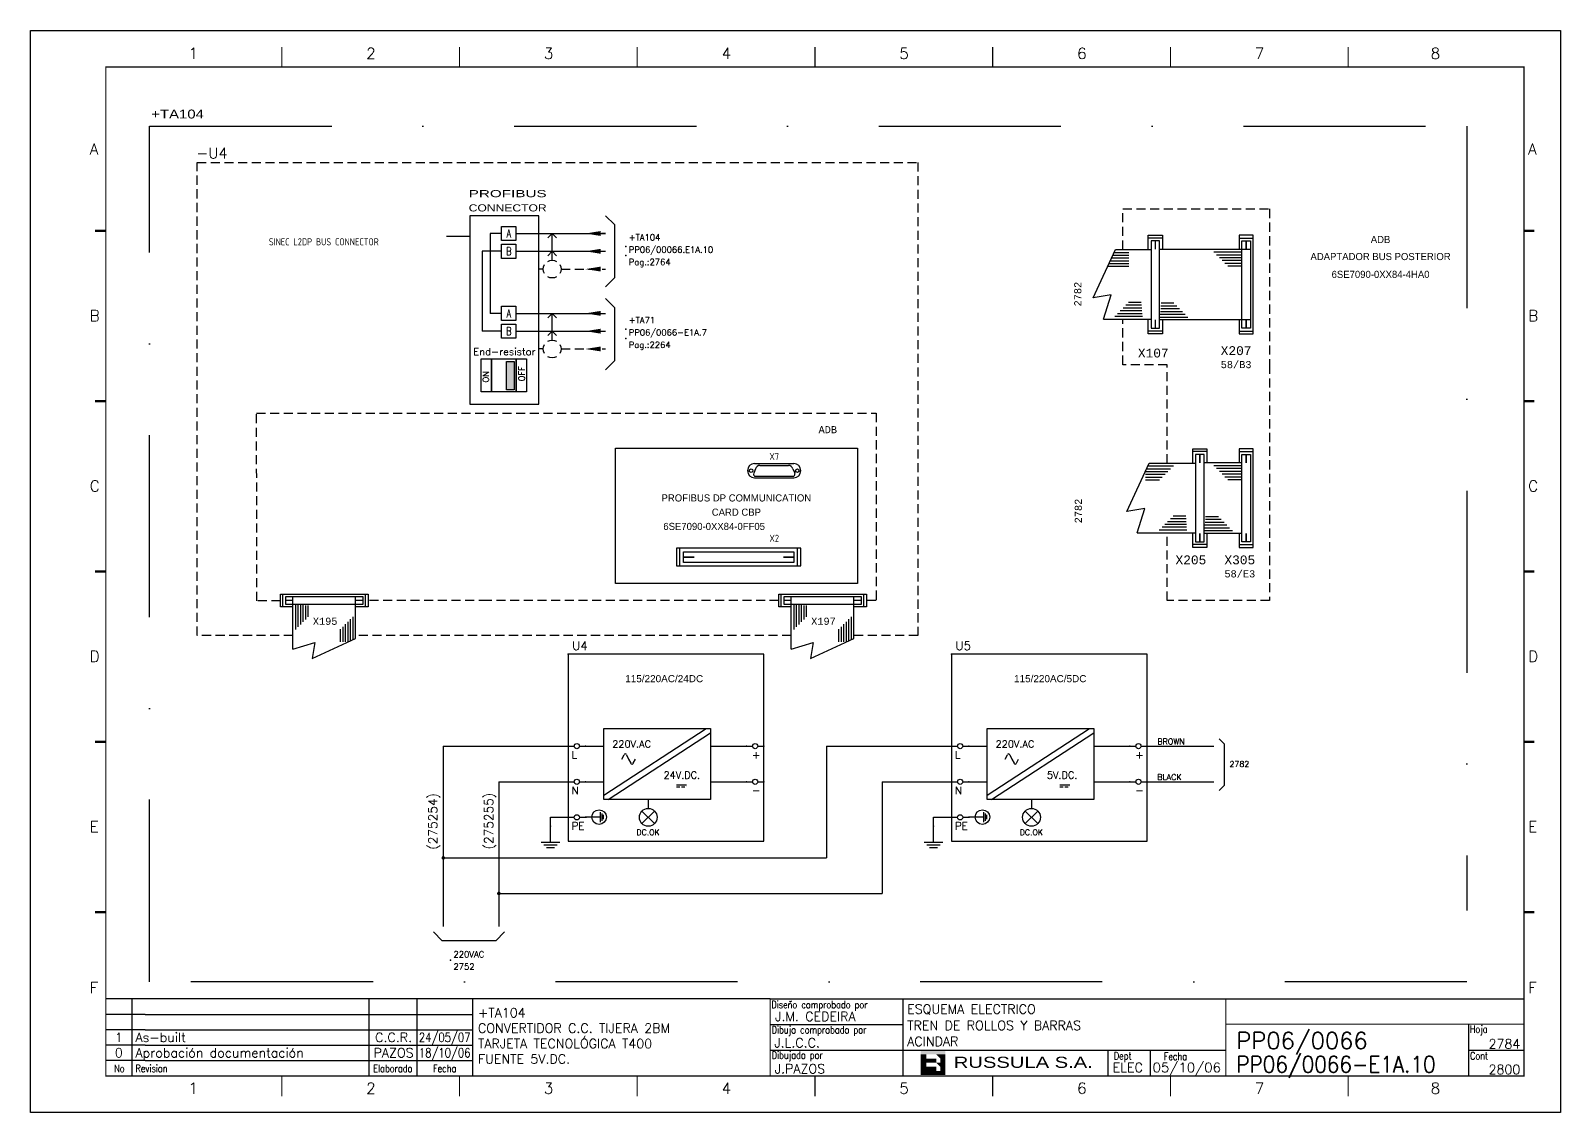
# Model space of a CAD drawing. Extents: x -25 to 1044, y -25744 to 292.
# Drawn here: x 528.7 to 948.7, y -25744.3 to -25447.3 of the extents above; entities that cross this region are included whole.
import ezdxf
from ezdxf.enums import TextEntityAlignment as Align

# ---------------------------------------------------------------- set-up
doc = ezdxf.new("R2010")
doc.units = 0
doc.header["$LTSCALE"] = 10
doc.header["$MEASUREMENT"] = 0
for name, pattern in [('DASHDOT', [1, 0.5, -0.25, 0, -0.25]), ('DASHED2', [0.375, 0.25, -0.125]), ('HIDDEN', [0.375, 0.25, -0.125])]:
    doc.linetypes.add(name, pattern=pattern)
doc.layers.get('0').update_dxf_attribs({"linetype": 'CONTINUOUS'})
for name, color, linetype in [('1', 7, 'CONTINUOUS'), ('10', 5, 'CONTINUOUS'), ('102', 7, 'CONTINUOUS'), ('2', 7, 'CONTINUOUS'), ('4', 7, 'HIDDEN'), ('8', 1, 'CONTINUOUS'), ('9', 6, 'CONTINUOUS'), ('ATRIBUTOS', 6, 'CONTINUOUS'), ('DIBUJO', 7, 'CONTINUOUS'), ('NODE', 7, 'CONTINUOUS')]:
    doc.layers.add(name, color=color, linetype=linetype)
doc.styles.add('CROSSREF', font='MONOTXT', dxfattribs={"height": 2})
doc.styles.add('DIN', font='DIN.shx', dxfattribs={"width": 0.85})
doc.styles.add('HELVETICA', font='HELV.SHX')
doc.styles.add('LABEL', font='SIMPLEX', dxfattribs={"width": 0.8, "height": 4})
doc.styles.add('ROMANS', font='romans')
doc.styles.get("Standard").update_dxf_attribs({"font": 'simplex'})
doc.styles.add('TXT', font='txt')

# ---------------------------------------------------------------- blocks, each defined once
blk = doc.blocks.new('ITEM')
at = {"layer": 'ATRIBUTOS', "style": 'HELVETICA', "width": 1.2}
blk.add_attdef('ITEM', (0, 1.25), '', height=2.5, dxfattribs=at)
blk = doc.blocks.new('ELEC0042')
at = {"layer": '102'}
for p, q in [((2, 2), (-2, 2)), ((-2, 2), (-2, -2)), ((2, -2), (2, 2)), ((-2, -2), (2, -2))]:
    blk.add_line(p, q, dxfattribs=at)
blk.add_attdef('TB', text='', height=2.25, dxfattribs=at).set_placement((0, 3), align=Align.CENTER)
at = {"layer": '102', "width": 0.75}
blk.add_attdef('TN', text='', height=2.25, dxfattribs=at).set_placement((0, 0), align=Align.MIDDLE)
blk = doc.blocks.new('$030107')
at = {"layer": '102'}
for start, end in [(150, 210), (60, 120), (330, 30), (240, 300)]:
    blk.add_arc((0, 0), 2.5, start, end, dxfattribs=at)
blk = doc.blocks.new('NOD', base_point=(237.5, 170))
at = {"layer": 'NODE'}
blk.add_point((237.5, 170), dxfattribs=at)
blk = doc.blocks.new('$$PLL21C')
for p, q in [((-2.5, 0), (-0.75, 0)), ((0.75, 0), (2.5, 0))]:
    blk.add_line(p, q)
at = {"layer": '2'}
blk.add_circle((0, 0), 0.75, dxfattribs=at)
for p in [(-2.5, 0), (2.5, 0)]:
    blk.add_blockref('NOD', p, dxfattribs=at)
at = {"layer": '8'}
blk.add_attdef('*A', (-1.5, -3.575), '', height=2.15, dxfattribs=at)
at = {"layer": '9'}
blk.add_attdef('ID', (-1.5, 1.25), '', height=2.15, dxfattribs=at)
blk = doc.blocks.new('$020203')
at = {"layer": '2'}
blk.add_line((-3.75, 0), (3.75, 0), dxfattribs=at)
at = {"layer": '4'}
blk.add_line((-3.75, -1.5), (3.75, -1.5), dxfattribs=at)
blk = doc.blocks.new('$021503')
at = {"layer": '2'}
for p, q in [((0, -10), (0, 0)), ((-3.5, -10), (3.5, -10)), ((-2.5, -11), (2.5, -11)), ((-1.5, -12), (1.5, -12))]:
    blk.add_line(p, q, dxfattribs=at)
blk.add_circle((0, -9), 5, dxfattribs=at)
blk.add_blockref('NOD', (0, 0), dxfattribs=at)
blk = doc.blocks.new('$020406')
at = {"layer": '2'}
for p, q in [((-5, 0), (-3.4, 3.2)), ((-1.6, 3.2), (0, 0)), ((0, 0), (1.6, -3.2)), ((3.4, -3.2), (5, 0))]:
    blk.add_line(p, q, dxfattribs=at)
for centre, start, end in [((-2.5, 2.8), 26.5651, 153.4349), ((2.5, -2.8), 206.5651, 333.4349)]:
    blk.add_arc(centre, 1, start, end, dxfattribs=at)
blk = doc.blocks.new('$PP313')
at = {"layer": '2'}
blk.add_blockref('NOD', (0, 0), dxfattribs=at)
at = {"layer": '8'}
blk.add_attdef('1A', (1, -3.325), '', height=2.15, dxfattribs=at)
at = {"layer": '9'}
blk.add_attdef('ID', (1, 1), '', height=2.15, dxfattribs=at)
blk = doc.blocks.new('$$PLR12C')
for p, q in [((-2.5, 0), (-0.75, 0)), ((0.75, 0), (2.5, 0))]:
    blk.add_line(p, q)
at = {"layer": '2'}
blk.add_circle((0, 0), 0.75, dxfattribs=at)
for p in [(-2.5, 0), (2.5, 0)]:
    blk.add_blockref('NOD', p, dxfattribs=at)
at = {"layer": '8'}
blk.add_attdef('*A', text='', height=2.15, dxfattribs=at).set_placement((1.5, -3.575), align=Align.RIGHT)
at = {"layer": '9'}
blk.add_attdef('ID', text='', height=2.15, dxfattribs=at).set_placement((1.5, 1.25), align=Align.RIGHT)
blk = doc.blocks.new('$021501')
at = {"layer": '2'}
for p, q in [((0, -6), (0, 0)), ((-3.5, -6), (3.5, -6)), ((-2.5, -7), (2.5, -7)), ((-1.5, -8), (1.5, -8))]:
    blk.add_line(p, q, dxfattribs=at)
blk.add_blockref('NOD', (0, 0), dxfattribs=at)
blk = doc.blocks.new('newcajec')
at = {"layer": '1'}
for p, q in [((179.4, 20.85), (0.13, 20.85)), ((7, 20.85), (7, 0)), ((71, 20.85), (71, 0)), ((84, 20.85), (84, 0.09)), ((99, 20.85), (99, 0)), ((215.2, 20.8), (215.2, 0)), ((10.6, 16.64), (0, 16.64)), ((10.6, 16.64), (99, 16.64)), ((184.64, 20.18), (184.81, 20.01)), ((184.81, 20.01), (185.18, 20.25)), ((10.6, 12.48), (0, 12.48)), ((10.6, 12.48), (99, 12.48)), ((179.4, 13.87), (215.2, 13.87)), ((368, 14.06), (368, 0)), ((10.6, 8.32), (0, 8.32)), ((10.6, 8.32), (99, 8.32)), ((10.6, 4.16), (0, 4.16)), ((10.6, 4.16), (99, 4.16)), ((179.4, 6.93), (267.63, 6.93)), ((267.63, 6.93), (302.5, 6.93)), ((270.63, 6.91), (270.63, 0)), ((282.07, 6.93), (282.07, 0)), ((368, 6.93), (383, 6.93))]:
    blk.add_line(p, q, dxfattribs=at)
for points in [[(47.5, 272.5, 0.3, 0.3, 0), (47.5, 277.91, 0.3, 0.3, 0)], [(95.5, 272.5, 0.3, 0.3, 0), (95.5, 277.91, 0.3, 0.3, 0)], [(143.5, 272.5, 0.3, 0.3, 0), (143.5, 277.91, 0.3, 0.3, 0)], [(191.5, 272.5, 0.3, 0.3, 0), (191.5, 277.91, 0.3, 0.3, 0)], [(239.5, 272.5, 0.3, 0.3, 0), (239.5, 277.91, 0.3, 0.3, 0)], [(287.5, 272.5, 0.3, 0.3, 0), (287.5, 277.91, 0.3, 0.3, 0)], [(335.5, 272.5, 0.3, 0.3, 0), (335.5, 277.91, 0.3, 0.3, 0)], [(-2.99, 228.23, 0.6, 0.6, 0), (-0.18, 228.23, 0.6, 0.6, 0)], [(383.01, 228.23, 0.6, 0.6, 0), (385.82, 228.23, 0.6, 0.6, 0)], [(-2.99, 182.23, 0.6, 0.6, 0), (-0.18, 182.23, 0.6, 0.6, 0)], [(383.01, 182.23, 0.6, 0.6, 0), (385.82, 182.23, 0.6, 0.6, 0)], [(-2.99, 136.23, 0.6, 0.6, 0), (-0.18, 136.23, 0.6, 0.6, 0)], [(383.01, 136.23, 0.6, 0.6, 0), (385.82, 136.23, 0.6, 0.6, 0)], [(-2.99, 90.23, 0.6, 0.6, 0), (-0.18, 90.23, 0.6, 0.6, 0)], [(383.01, 90.23, 0.6, 0.6, 0), (385.82, 90.23, 0.6, 0.6, 0)], [(-2.99, 44.23, 0.6, 0.6, 0), (-0.18, 44.23, 0.6, 0.6, 0)], [(383.01, 44.23, 0.6, 0.6, 0), (385.82, 44.23, 0.6, 0.6, 0)], [(383, 20.8, 0.3, 0.3, 0), (179.4, 20.8, 0.3, 0.3, 0), (179.4, 0, 0.3, 0.3, 0)], [(302.5, 20.8, 0.3, 0.3, 0), (302.5, 0, 0.3, 0.3, 0)], [(302.5, 14, 0.3, 0.3, 0), (383, 14, 0.3, 0.3, 0)], [(47.5, -5.5, 0.3, 0.3, 0), (47.5, -0.09, 0.3, 0.3, 0)], [(95.5, -5.5, 0.3, 0.3, 0), (95.5, -0.09, 0.3, 0.3, 0)], [(143.5, -5.5, 0.3, 0.3, 0), (143.5, -0.09, 0.3, 0.3, 0)], [(191.5, -5.5, 0.3, 0.3, 0), (191.5, -0.09, 0.3, 0.3, 0)], [(239.5, -5.5, 0.3, 0.3, 0), (239.5, -0.09, 0.3, 0.3, 0)], [(287.5, -5.5, 0.3, 0.3, 0), (287.5, -0.09, 0.3, 0.3, 0)], [(335.5, -5.5, 0.3, 0.3, 0), (335.5, -0.09, 0.3, 0.3, 0)]]:
    blk.add_lwpolyline(points, format="xyseb", dxfattribs=at)
at = {"layer": '1', "const_width": 0.3}
blk.add_lwpolyline([(0, 0), (0, 272.5), (383, 272.5), (383, 0)], close=True, dxfattribs=at)
at = {"layer": '2', "color": 14}
for p, q in [((221.42, 4.69), (221.42, 5.81)), ((221.42, 2.47), (221.42, 3.58))]:
    blk.add_line(p, q, dxfattribs=at)
for points in [[(220.05, 5.81), (220.05, 6.92), (226.74, 5.81), (226.74, 6.92)], [(221.42, 2.47), (220.05, 2.47), (221.42, 5.81), (220.05, 5.81)], [(221.42, 4.69), (224.25, 4.69), (221.42, 3.58), (224.25, 3.58)], [(224.25, 5.81), (225.37, 5.81), (225.37, 4.69)], [(225.37, 5.81), (226.74, 5.81), (225.37, 1.35), (226.74, 1.35)], [(224.25, 0.24), (224.25, 2.47), (220.05, 0.24), (220.05, 2.47)], [(224.25, 3.58), (225.37, 3.58), (225.37, 2.47)], [(226.74, 1.35), (226.74, 0.24), (224.25, 1.35), (224.25, 0.24)]]:
    blk.add_solid(points, dxfattribs=at)
at = {"layer": '1', "style": 'ROMANS'}
for s, p in [('1', (22.29, 274.68)), ('2', (70.29, 274.68)), ('3', (118.29, 274.68)), ('4', (166.29, 274.68)), ('5', (214.29, 274.68)), ('6', (262.29, 274.68)), ('7', (310.29, 274.68)), ('8', (357.79, 274.68)), ('A', (-4.37, 248.84)), ('A', (384.13, 248.84)), ('B', (-4.37, 203.84)), ('B', (384.13, 203.84)), ('C', (-4.37, 157.84)), ('C', (384.13, 157.84)), ('D', (-4.37, 111.84)), ('D', (384.13, 111.84)), ('E', (-4.37, 65.84)), ('E', (384.13, 65.84)), ('F', (-4.37, 22.34)), ('F', (384.13, 22.34)), ('1', (22.29, -4.82)), ('2', (70.29, -4.82)), ('3', (118.29, -4.82)), ('4', (166.29, -4.82)), ('5', (214.29, -4.82)), ('6', (262.29, -4.82)), ('7', (310.29, -4.82)), ('8', (357.79, -4.82))]:
    blk.add_text(s, height=3, dxfattribs=at).set_placement(p)
at = {"layer": '1', "style": 'LABEL', "width": 0.8}
for s, p in [('Diseno comprobado por', (179.73, 18.27)), ('Dibujo comprobado por', (179.81, 11.47)), ('Hoja', (368.38, 11.66)), ('Dibujado por', (179.83, 4.64)), ('Fecha', (285.71, 4.3)), ('Cont', (368.43, 4.46)), ('No', (2.23, 1.05)), ('Revision', (8, 1.05))]:
    blk.add_text(s, height=2, dxfattribs=at).set_placement(p)
for s, p in [('Dept', (274.61, 4.44)), ('Elaborado', (77.5, 1.05)), ('Fecha', (91.5, 1.05))]:
    blk.add_text(s, height=2, dxfattribs=at).set_placement(p, align=Align.CENTER)
at = {"layer": '10', "style": 'ROMANS'}
for tag, p in [('REV41', (3.5, 18.74)), ('REV43', (77.7, 18.74)), ('REV31', (3.5, 14.58)), ('REV33', (77.7, 14.58)), ('REV21', (3.5, 10.42)), ('REV23', (77.7, 10.42)), ('REV11', (3.5, 6.27)), ('REV13', (77.7, 6.27))]:
    blk.add_attdef(tag, text='', height=2.5, dxfattribs=at).set_placement(p, align=Align.MIDDLE)
for tag, p, height in [('REV42', (8, 17.49), 2.5), ('SHEETNAME1', (100.5, 15.83), 2.5), ('DESIGNCHECK', (180.74, 14.83), 2.5), ('DOCUMENTTYPE', (216.43, 16.8), 2.5), ('NOTA', (305.32, 15.8), 3), ('REV32', (8, 13.33), 2.5), ('SHEETNAME2', (100.5, 11.67), 2.5), ('OBJECT', (216.43, 12.4), 2.5), ('REV22', (8, 9.17), 2.5), ('SHEETNAME3', (100.5, 7.51), 2.5), ('DRAWINGCHECK', (180.53, 7.71), 2.5), ('CUSTOMER', (216.43, 8.08), 2.5), ('ORDER', (305.32, 7.3), 4.5), ('REV12', (8, 5.01), 2.5), ('SHEETNAME4', (100.5, 3.35), 2.5), ('DOCUMENT_ID', (305.32, 0.93), 4.4), ('USER', (180.63, 0.71), 2.5), ('DEPARTMENT', (271.93, 1.05), 2.5)]:
    blk.add_attdef(tag, p, '', height=height, dxfattribs=at)
for tag, width, p, p2 in [('REV44', 1.221199, (84.53, 17.49), (98.48, 17.49)), ('REV34', 1.221199, (84.53, 13.33), (98.48, 13.33)), ('REV24', 1.221199, (84.53, 9.17), (98.48, 9.17)), ('REV14', 1.221199, (84.53, 5.01), (98.48, 5.01)), ('CREATED2', 7.039915, (282.71, 1.05), (301.14, 1.05))]:
    blk.add_attdef(tag, text='', height=2.5, dxfattribs=dict(at, width=width)).set_placement(p, p2, align=Align.FIT)
for tag, p in [('SHEET', (382, 7.43)), ('NEXTSHEET', (382, 0.5))]:
    blk.add_attdef(tag, text='', height=2.5, dxfattribs=at).set_placement(p, align=Align.RIGHT)
at = {"layer": 'DIBUJO', "color": 14, "style": 'HELVETICA', "width": 1.3}
blk.add_text('RUSSULA S.A.', height=3, dxfattribs=at).set_placement((229, 2.19))

msp = doc.modelspace()

# ---------------------------------------------------------------- hatches: boundary and pattern name
at = {"layer": '2'}
msp.add_hatch(color=256, dxfattribs=at).paths.add_polyline_path([(659.44, -25545.87), (661.49, -25545.87), (661.49, -25538.08), (659.44, -25538.08)])

# ---------------------------------------------------------------- linework, layer by layer
for p, q in [((649.32, -25498.09), (649.32, -25549.85)), ((668.22, -25498.09), (649.32, -25498.09)), ((668.22, -25549.85), (668.22, -25498.09)), ((686.56, -25498.09), (689, -25500.53)), ((689, -25500.53), (689, -25515.19)), ((649.32, -25503.84), (642.88, -25503.84)), ((654.94, -25502.98), (654.94, -25524.91)), ((658.05, -25502.98), (654.94, -25502.98)), ((661.95, -25502.98), (686.56, -25502.98)), ((671.93, -25502.98), (670.71, -25504.2)), ((671.93, -25510.31), (671.93, -25502.98)), ((671.93, -25502.98), (673.15, -25504.2)), ((686.56, -25502.98), (685.5, -25502.98)), ((835.59, -25503.45), (839.46, -25503.45)), ((835.59, -25507.4), (835.59, -25503.45)), ((839.46, -25504.23), (835.59, -25504.23)), ((836.37, -25505), (836.37, -25528.99)), ((838.69, -25505), (836.37, -25505)), ((838.69, -25528.99), (838.69, -25505)), ((839.46, -25503.45), (839.46, -25507.32)), ((860.51, -25503.46), (860.51, -25507.33)), ((864.38, -25503.46), (860.51, -25503.46)), ((860.51, -25504.24), (864.38, -25504.24)), ((861.29, -25529), (861.29, -25505.01)), ((861.29, -25505.01), (863.61, -25505.01)), ((863.61, -25505.01), (863.61, -25529)), ((864.38, -25530.55), (864.38, -25503.46)), ((652.71, -25507.86), (652.71, -25529.79)), ((658.05, -25507.86), (652.71, -25507.86)), ((661.95, -25507.86), (686.56, -25507.86)), ((671.93, -25507.86), (670.71, -25509.08)), ((671.93, -25507.86), (673.15, -25509.08)), ((820.41, -25520.63), (826.55, -25507.4)), ((825.14, -25510.46), (830.25, -25510.46)), ((825.55, -25509.69), (830.25, -25509.69)), ((825.84, -25508.93), (830.25, -25508.93)), ((826.2, -25508.16), (830.25, -25508.16)), ((826.55, -25507.4), (836.37, -25507.4)), ((836.37, -25507.33), (836.36, -25507.33)), ((863.61, -25507.33), (838.69, -25507.33)), ((861.29, -25508.11), (853.55, -25508.11)), ((861.29, -25508.88), (854.32, -25508.88)), ((861.29, -25509.65), (855.09, -25509.65)), ((861.29, -25510.43), (855.87, -25510.43)), ((824.42, -25511.99), (830.25, -25511.99)), ((824.79, -25511.22), (830.25, -25511.22)), ((861.29, -25511.2), (856.64, -25511.2)), ((861.29, -25511.97), (857.42, -25511.97)), ((689, -25515.19), (686.56, -25517.63)), ((686.56, -25520.82), (689, -25523.26)), ((689, -25523.26), (689, -25537.92)), ((825.38, -25519.84), (820.41, -25520.63)), ((823.26, -25526.52), (825.38, -25519.84)), ((833.72, -25522.69), (829.43, -25522.69)), ((833.66, -25521.93), (830.19, -25521.93)), ((839.04, -25522.81), (843.39, -25522.81)), ((839.1, -25522.04), (842.61, -25522.04)), ((658.05, -25524.91), (654.94, -25524.91)), ((661.95, -25524.91), (686.56, -25524.91)), ((671.93, -25524.91), (670.71, -25526.13)), ((671.93, -25532.24), (671.93, -25524.91)), ((671.93, -25524.91), (673.15, -25526.13)), ((823.26, -25526.52), (836.37, -25526.52)), ((833.96, -25525.75), (826.37, -25525.75)), ((833.9, -25524.99), (827.14, -25524.99)), ((833.84, -25524.22), (827.9, -25524.22)), ((833.78, -25523.46), (828.66, -25523.46)), ((835.59, -25530.54), (835.59, -25526.52)), ((836.37, -25526.68), (836.36, -25526.68)), ((863.61, -25526.68), (838.69, -25526.68)), ((838.8, -25525.91), (846.48, -25525.91)), ((838.86, -25525.13), (845.71, -25525.13)), ((838.92, -25524.36), (844.93, -25524.36)), ((838.98, -25523.58), (844.16, -25523.58)), ((839.46, -25526.67), (839.46, -25530.54)), ((860.51, -25526.68), (860.51, -25530.55)), ((658.05, -25529.79), (652.71, -25529.79)), ((661.95, -25529.79), (686.56, -25529.79)), ((671.93, -25529.79), (670.71, -25531.01)), ((671.93, -25529.79), (673.15, -25531.01)), ((839.46, -25529.77), (835.59, -25529.77)), ((839.46, -25530.54), (835.59, -25530.54)), ((836.37, -25528.99), (838.69, -25528.99)), ((860.51, -25529.77), (864.38, -25529.77)), ((860.51, -25530.55), (864.38, -25530.55)), ((863.61, -25529), (861.29, -25529)), ((689, -25537.92), (686.56, -25540.36)), ((649.32, -25549.85), (668.22, -25549.85)), ((847.81, -25566.03), (847.81, -25562.08)), ((847.81, -25562.08), (851.68, -25562.08)), ((851.68, -25562.86), (847.81, -25562.86)), ((848.58, -25563.63), (848.58, -25587.62)), ((850.9, -25563.63), (848.58, -25563.63)), ((850.9, -25587.62), (850.9, -25563.63)), ((851.68, -25562.08), (851.68, -25565.95)), ((860.51, -25562.09), (860.51, -25565.96)), ((864.38, -25562.09), (860.51, -25562.09)), ((860.51, -25562.87), (864.38, -25562.87)), ((861.29, -25587.63), (861.29, -25563.64)), ((861.29, -25563.64), (863.61, -25563.64)), ((863.61, -25563.64), (863.61, -25587.63)), ((864.38, -25589.18), (864.38, -25562.09)), ((727.51, -25566.14), (738.25, -25566.14)), ((829.68, -25579.26), (835.82, -25566.03)), ((834.82, -25568.32), (840.94, -25568.32)), ((834.82, -25569.09), (840.17, -25569.09)), ((835.11, -25567.56), (841.7, -25567.56)), ((835.46, -25566.79), (842.47, -25566.79)), ((835.82, -25566.03), (848.58, -25566.03)), ((861.29, -25565.96), (850.9, -25565.96)), ((861.29, -25566.74), (853.55, -25566.74)), ((861.29, -25567.51), (854.32, -25567.51)), ((861.29, -25568.28), (855.09, -25568.28)), ((861.29, -25569.06), (855.87, -25569.06)), ((727.51, -25570.05), (738.25, -25570.05)), ((834.82, -25569.85), (839.41, -25569.85)), ((834.82, -25570.62), (838.64, -25570.62)), ((861.29, -25569.83), (856.64, -25569.83)), ((861.29, -25570.6), (857.42, -25570.6)), ((834.64, -25578.47), (829.68, -25579.26)), ((832.52, -25585.15), (834.64, -25578.47)), ((846, -25582.09), (840.88, -25582.09)), ((845.94, -25581.32), (841.64, -25581.32)), ((845.88, -25580.56), (842.41, -25580.56)), ((851.25, -25581.44), (855.6, -25581.44)), ((851.31, -25580.67), (854.83, -25580.67)), ((832.52, -25585.15), (848.58, -25585.15)), ((846.17, -25584.38), (838.59, -25584.38)), ((846.11, -25583.62), (839.35, -25583.62)), ((846.06, -25582.85), (840.11, -25582.85)), ((847.81, -25589.17), (847.81, -25585.15)), ((861.29, -25585.31), (850.9, -25585.31)), ((851.02, -25584.54), (858.7, -25584.54)), ((851.08, -25583.76), (857.92, -25583.76)), ((851.13, -25582.99), (857.15, -25582.99)), ((851.19, -25582.21), (856.37, -25582.21)), ((851.68, -25585.3), (851.68, -25589.17)), ((860.51, -25585.31), (860.51, -25589.18)), ((740.23, -25589.38), (706.03, -25589.38)), ((706.03, -25589.38), (706.03, -25594.26)), ((707.01, -25594.26), (707.01, -25589.38)), ((707.99, -25590.36), (738.28, -25590.36)), ((707.99, -25593.29), (707.99, -25590.36)), ((738.28, -25590.36), (738.28, -25593.29)), ((739.26, -25594.26), (739.26, -25589.38)), ((740.23, -25594.26), (740.23, -25589.38)), ((851.68, -25588.4), (847.81, -25588.4)), ((851.68, -25589.17), (847.81, -25589.17)), ((848.58, -25587.62), (850.9, -25587.62)), ((860.51, -25588.4), (864.38, -25588.4)), ((860.51, -25589.18), (864.38, -25589.18)), ((863.61, -25587.63), (861.29, -25587.63)), ((706.03, -25594.26), (710.64, -25594.26)), ((738.28, -25593.29), (707.99, -25593.29)), ((710.64, -25594.26), (740.23, -25594.26)), ((597.32, -25602), (621.4, -25602)), ((597.32, -25605.44), (597.32, -25602)), ((598.01, -25605.44), (598.01, -25602)), ((620.03, -25602.69), (598.7, -25602.69)), ((598.7, -25602.69), (598.7, -25604.76)), ((600.76, -25617.13), (600.76, -25602.69)), ((617.95, -25614.17), (617.95, -25602.69)), ((620.03, -25604.76), (620.03, -25602.69)), ((620.71, -25605.44), (620.71, -25602)), ((621.4, -25602), (621.4, -25605.44)), ((734.13, -25602), (758.21, -25602)), ((734.13, -25605.44), (734.13, -25602)), ((734.82, -25605.44), (734.82, -25602)), ((756.83, -25602.69), (735.5, -25602.69)), ((735.5, -25602.69), (735.5, -25604.76)), ((737.56, -25617.13), (737.56, -25602.69)), ((754.76, -25614.17), (754.76, -25602.69)), ((756.83, -25604.76), (756.83, -25602.69)), ((757.52, -25605.44), (757.52, -25602)), ((758.21, -25602), (758.21, -25605.44)), ((600.76, -25605.44), (597.32, -25605.44)), ((598.7, -25604.76), (620.03, -25604.76)), ((601.44, -25604.86), (601.44, -25611.68)), ((602.13, -25604.91), (602.13, -25610.99)), ((602.82, -25604.96), (602.82, -25610.31)), ((603.51, -25605.01), (603.51, -25609.62)), ((604.2, -25605.07), (604.2, -25608.93)), ((604.88, -25605.12), (604.88, -25608.24)), ((621.4, -25605.44), (617.96, -25605.44)), ((737.57, -25605.44), (734.13, -25605.44)), ((735.5, -25604.76), (756.83, -25604.76)), ((738.25, -25604.86), (738.25, -25611.68)), ((738.94, -25604.91), (738.94, -25610.99)), ((739.62, -25604.96), (739.62, -25610.31)), ((740.31, -25605.01), (740.31, -25609.62)), ((741, -25605.07), (741, -25608.93)), ((741.69, -25605.12), (741.69, -25608.24)), ((758.21, -25605.44), (754.77, -25605.44)), ((614.51, -25615.07), (614.51, -25610.94)), ((615.2, -25615.07), (615.2, -25610.25)), ((615.89, -25615.07), (615.89, -25609.57)), ((616.58, -25614.81), (616.58, -25608.88)), ((617.27, -25614.49), (617.27, -25608.19)), ((751.32, -25615.07), (751.32, -25610.94)), ((752.01, -25615.07), (752.01, -25610.25)), ((752.69, -25615.07), (752.69, -25609.57)), ((753.38, -25614.81), (753.38, -25608.88)), ((754.07, -25614.49), (754.07, -25608.19)), ((600.76, -25617.13), (606.76, -25615.23)), ((606.05, -25619.7), (617.95, -25614.17)), ((606.76, -25615.23), (606.05, -25619.7)), ((613.83, -25615.07), (613.83, -25611.63)), ((737.56, -25617.13), (743.56, -25615.23)), ((742.86, -25619.7), (754.76, -25614.17)), ((743.56, -25615.23), (742.86, -25619.7)), ((750.63, -25615.07), (750.63, -25611.63)), ((730.05, -25618.48), (676.31, -25618.48)), ((676.31, -25618.48), (676.31, -25669.78)), ((730.05, -25669.78), (730.05, -25618.48)), ((835.28, -25618.48), (781.54, -25618.48)), ((781.54, -25618.48), (781.54, -25669.78)), ((835.28, -25669.78), (835.28, -25618.48)), ((686.08, -25638.83), (715.39, -25638.83)), ((686.08, -25657.15), (714.17, -25638.83)), ((686.08, -25658.38), (686.08, -25638.83)), ((687.3, -25658.38), (715.39, -25640.05)), ((715.39, -25638.83), (715.39, -25658.38)), ((730.05, -25643.72), (730.05, -25638.83)), ((791.31, -25638.83), (820.63, -25638.83)), ((791.31, -25657.15), (819.4, -25638.83)), ((791.31, -25658.38), (791.31, -25638.83)), ((792.53, -25658.38), (820.63, -25640.05)), ((820.63, -25638.83), (820.63, -25658.38)), ((835.28, -25643.72), (835.28, -25638.83)), ((681.19, -25643.72), (686.08, -25643.72)), ((715.39, -25643.72), (725.17, -25643.72)), ((786.42, -25643.72), (791.31, -25643.72)), ((820.63, -25643.72), (830.4, -25643.72)), ((856.51, -25643.19), (855.01, -25641.7)), ((856.51, -25654.43), (856.51, -25643.19)), ((681.19, -25653.49), (686.08, -25653.49)), ((715.39, -25653.49), (725.17, -25653.49)), ((786.42, -25653.49), (791.31, -25653.49)), ((820.63, -25653.49), (830.4, -25653.49)), ((856.51, -25654.43), (855.01, -25655.92)), ((715.39, -25658.38), (686.08, -25658.38)), ((696.57, -25664.99), (700.02, -25661.53)), ((700.02, -25664.99), (696.57, -25661.53)), ((698.29, -25658.38), (698.29, -25660.82)), ((820.63, -25658.38), (791.31, -25658.38)), ((801.8, -25664.99), (805.25, -25661.53)), ((805.25, -25664.99), (801.8, -25661.53)), ((803.52, -25658.38), (803.52, -25660.82)), ((671.42, -25668.15), (671.42, -25663.26)), ((671.42, -25663.26), (676.31, -25663.26)), ((776.65, -25668.15), (776.65, -25663.26)), ((776.65, -25663.26), (781.54, -25663.26)), ((676.31, -25669.78), (730.05, -25669.78)), ((781.54, -25669.78), (835.28, -25669.78)), ((641.75, -25697.16), (639.31, -25694.72)), ((658.85, -25694.72), (656.41, -25697.16)), ((656.41, -25697.16), (641.75, -25697.16))]:
    msp.add_line(p, q)
at = {"linetype": 'HIDDEN'}
for p, q in [((828.58, -25496.24), (868.88, -25496.24)), ((828.58, -25507.4), (828.58, -25496.24)), ((868.88, -25496.24), (868.88, -25538.99)), ((669.48, -25512.75), (668.22, -25512.75)), ((674.37, -25512.75), (686.56, -25512.75)), ((828.58, -25538.99), (828.58, -25526.52)), ((669.48, -25534.68), (668.22, -25534.68)), ((674.37, -25534.68), (686.56, -25534.68)), ((840.79, -25538.99), (828.58, -25538.99)), ((840.79, -25566.03), (840.79, -25538.99)), ((868.88, -25538.99), (868.88, -25603.73)), ((840.79, -25603.73), (840.79, -25585.15)), ((868.88, -25603.73), (840.79, -25603.73))]:
    msp.add_line(p, q, dxfattribs=at)
at = {"color": 3, "linetype": 'Continuous'}
for p, q in [((689.27, -25599.02), (689.27, -25561.89)), ((689.27, -25561.89), (755.72, -25561.89)), ((755.72, -25561.89), (755.72, -25599.02)), ((710.77, -25599.02), (689.27, -25599.02)), ((755.72, -25599.02), (710.77, -25599.02))]:
    msp.add_line(p, q, dxfattribs=at)
at = {"color": 1}
for p, q in [((727.75, -25567.6), (727.26, -25568.82)), ((727.51, -25569.56), (738.25, -25569.56)), ((728.97, -25566.63), (736.79, -25566.63)), ((738.01, -25567.6), (738.5, -25568.82))]:
    msp.add_line(p, q, dxfattribs=at)
at = {"linetype": 'HIDDEN'}
for points in [[(600.76, -25613.33), (574.45, -25613.33), (574.45, -25483.5), (772.33, -25483.5), (772.33, -25613.33), (754.76, -25613.33)], [(737.56, -25613.33), (617.95, -25613.33)]]:
    msp.add_lwpolyline(points, dxfattribs=at)
for points, const_width in [([(837.53, -25505), (837.53, -25507.32)], 0.387), ([(862.45, -25505.01), (862.45, -25507.33)], 0.387), ([(837.53, -25526.67), (837.53, -25528.99)], 0.387), ([(862.45, -25526.68), (862.45, -25529)], 0.387), ([(849.74, -25563.63), (849.74, -25565.95)], 0.387), ([(862.45, -25563.64), (862.45, -25565.96)], 0.387), ([(849.74, -25585.3), (849.74, -25587.62)], 0.387), ([(862.45, -25585.31), (862.45, -25587.63)], 0.387), ([(707.99, -25591.82), (710.92, -25591.82)], 0.489), ([(735.35, -25591.82), (738.28, -25591.82)], 0.489), ([(600.76, -25603.72), (598.7, -25603.72)], 0.344), ([(620.03, -25603.72), (617.96, -25603.72)], 0.344), ([(737.57, -25603.72), (735.5, -25603.72)], 0.344), ([(756.83, -25603.72), (754.77, -25603.72)], 0.344)]:
    msp.add_lwpolyline(points, dxfattribs=dict(const_width=const_width))
at = {"linetype": 'DASHED2'}
for points in [[(597.32, -25603.79), (590.87, -25603.82), (590.75, -25552.26), (760.88, -25552.26), (760.88, -25603.72), (758.21, -25603.72)], [(654.24, -25603.72), (621.4, -25603.72)], [(734.13, -25603.72), (654.24, -25603.72)]]:
    msp.add_lwpolyline(points, dxfattribs=at)
at = {"const_width": 0.489}
for points in [[(641.78, -25674.39, 1), (642.27, -25674.39, 1)], [(657.04, -25684.16, 1), (657.53, -25684.16, 1)]]:
    msp.add_lwpolyline(points, format="xyb", close=True, dxfattribs=at)
at = {"color": 1}
for centre in [(726.53, -25568.09), (739.23, -25568.09)]:
    msp.add_circle(centre, 0.489, dxfattribs=at)
for centre in [(698.29, -25663.26), (803.52, -25663.26)]:
    msp.add_circle(centre, 2.44)
for centre, start, end in [((727.51, -25568.09), 90, 270), ((738.25, -25568.09), 270, 90)]:
    msp.add_arc(centre, 1.95, start, end)
for centre, radius, start, end in [((727.75, -25569.07), 0.546, 153.4349, 243.4349), ((728.99, -25567.9), 1.27, 90.7848, 166.5348), ((736.77, -25567.9), 1.27, 13.4652, 89.2152), ((738.01, -25569.07), 0.546, 296.5651, 26.5651)]:
    msp.add_arc(centre, radius, start, end, dxfattribs=at)
for points in [[(681.01, -25502.98), (685.27, -25502.3), (685.27, -25503.65)], [(681.01, -25507.86), (685.27, -25507.19), (685.27, -25508.54)], [(681.01, -25512.75), (685.27, -25512.07), (685.27, -25513.42)], [(681.01, -25524.91), (685.27, -25524.23), (685.27, -25525.58)], [(681.01, -25529.79), (685.27, -25529.12), (685.27, -25530.47)], [(681.01, -25534.68), (685.27, -25534), (685.27, -25535.35)]]:
    msp.add_solid(points)
at = {"layer": '2', "linetype": 'DASHDOT', "ltscale": 10}
for p, q in [((561.4, -25473.5), (923.04, -25473.5)), ((561.4, -25708.4), (561.4, -25473.5)), ((923.04, -25473.5), (923.04, -25688.86)), ((923.04, -25708.4), (561.4, -25708.4))]:
    msp.add_line(p, q, dxfattribs=at)
at = {"layer": '2', "color": 7}
for p, q in [((642.03, -25643.72), (676.31, -25643.72)), ((747.26, -25643.72), (781.54, -25643.72)), ((657.29, -25653.49), (676.31, -25653.49)), ((762.52, -25653.49), (781.54, -25653.49)), ((642.03, -25674.39), (747.26, -25674.39)), ((657.29, -25684.16), (762.52, -25684.16))]:
    msp.add_line(p, q, dxfattribs=at)
at = {"layer": '2'}
for points in [[(652.45, -25537.42), (655.28, -25537.42), (655.28, -25546.45), (652.45, -25546.45)], [(655.28, -25537.42), (662.01, -25537.42), (662.01, -25546.45), (655.28, -25546.45)], [(659.4, -25538.08), (661.45, -25538.08), (661.45, -25545.87), (659.4, -25545.87)], [(659.4, -25538.08), (661.45, -25538.08), (661.45, -25545.87), (659.4, -25545.87)], [(662.01, -25537.42), (664.83, -25537.42), (664.83, -25546.45), (662.01, -25546.45)]]:
    msp.add_lwpolyline(points, close=True, dxfattribs=at)
at = {"layer": 'DIBUJO'}
for p, q in [((642.03, -25643.72), (642.03, -25693.27)), ((747.26, -25643.72), (747.26, -25674.39)), ((835.25, -25643.72), (853.59, -25643.72)), ((657.29, -25653.49), (657.29, -25693.27)), ((762.52, -25653.49), (762.52, -25684.16)), ((835.25, -25653.49), (853.59, -25653.49))]:
    msp.add_line(p, q, dxfattribs=at)
msp.add_lwpolyline([(528.72, -25447.27), (948.72, -25447.27), (948.72, -25744.27), (528.72, -25744.27), (528.72, -25447.27)], dxfattribs=at)

# ---------------------------------------------------------------- block references
ref = msp.add_blockref('$PP313', (692.17, -25506.52, 0), dxfattribs=dict(xscale=0.7835924224070733, yscale=0.7835924224070733, zscale=0.7835924224070733))
ref.add_attrib('ID', '+TA104', (692.95, -25504.89, 0), dxfattribs={"layer": '9', "height": 1.685, "style": 'ROMANS'})
ref = msp.add_blockref('$PP313', (692.17, -25509.05, 0), dxfattribs=dict(xscale=0.7835924224070733, yscale=0.7835924224070733, zscale=0.7835924224070733))
ref.add_attrib('ID', 'PP06/00066.E1A.10', (692.95, -25508.27, 0), dxfattribs={"layer": '9', "height": 1.6847, "style": 'ROMANS'})
ref.add_attrib('1A', 'Pag.:2764', (692.95, -25511.66, 0), dxfattribs={"layer": '8', "height": 1.685, "style": 'ROMANS'})
for name, p, xscale, yscale, zscale in [('$030107', (671.93, -25512.75), -0.9771697498524692, 0.9771697498524692, 0.9771697498524692), ('$030107', (671.93, -25534.68), -0.9771697498524692, 0.9771697498524692, 0.9771697498524692), ('$020406', (692.92, -25647.26), 0.366438656194676, 0.366438656194676, 0.366438656194676), ('$020406', (798.15, -25647.26), 0.366438656194676, 0.366438656194676, 0.366438656194676), ('$020203', (707.39, -25654.38), 0.366438656194676, 0.366438656194676, 0.366438656194676), ('$020203', (812.63, -25654.38), 0.366438656194676, 0.366438656194676, 0.366438656194676), ('$021501', (671.42, -25665.7), 0.7328773123893519, 0.7328773123893519, 0.7328773123893519), ('$021501', (776.65, -25665.7), 0.7328773123893519, 0.7328773123893519, 0.7328773123893519)]:
    msp.add_blockref(name, p, dxfattribs=dict(xscale=xscale, yscale=yscale, zscale=zscale))
ref = msp.add_blockref('$PP313', (692.17, -25529.25, 0), dxfattribs=dict(xscale=0.7835924224070733, yscale=0.7835924224070733, zscale=0.7835924224070733))
ref.add_attrib('ID', '+TA71', (692.95, -25527.61, 0), dxfattribs={"layer": '9', "height": 1.685, "style": 'ROMANS'})
ref = msp.add_blockref('$PP313', (692.17, -25531.78, 0), dxfattribs=dict(xscale=0.7835924224070733, yscale=0.7835924224070733, zscale=0.7835924224070733))
ref.add_attrib('ID', 'PP06/0066-E1A.7', (692.95, -25530.99, 0), dxfattribs={"layer": '9', "height": 1.6847, "style": 'ROMANS'})
ref.add_attrib('1A', 'Pag.:2264', (692.95, -25534.38, 0), dxfattribs={"layer": '8', "height": 1.685, "style": 'ROMANS'})
ref = msp.add_blockref('$PP313', (676.31, -25618.44), dxfattribs=dict(xscale=1.099315968584028, yscale=1.099315968584028, zscale=1.099315968584028))
ref.add_attrib('ID', 'U4', (677.41, -25617.34), dxfattribs={"layer": '9', "height": 2.364, "style": 'ROMANS'})
ref = msp.add_blockref('$PP313', (781.54, -25618.44), dxfattribs=dict(xscale=1.099315968584028, yscale=1.099315968584028, zscale=1.099315968584028))
ref.add_attrib('ID', 'U5', (782.64, -25617.34), dxfattribs={"layer": '9', "height": 2.364, "style": 'ROMANS'})
at = {"xscale": 0.952740506106513, "yscale": 0.952740506106513, "zscale": 0.952740506106513}
for name, p, values in [('$$PLL21C', (678.69, -25643.72), {'*A': 'L'}), ('$$PLR12C', (727.64, -25643.72), {'*A': '+'}), ('$$PLL21C', (783.92, -25643.72), {'*A': 'L'}), ('$$PLR12C', (832.87, -25643.72), {'*A': '+'}), ('$$PLL21C', (678.69, -25653.49), {'*A': 'N'}), ('$$PLR12C', (727.64, -25653.49), {'*A': '-'}), ('$$PLL21C', (783.92, -25653.49), {'*A': 'N'}), ('$$PLR12C', (832.87, -25653.49), {'*A': '-'}), ('$$PLL21C', (678.69, -25663.26), {'*A': 'PE'}), ('$$PLL21C', (783.92, -25663.26), {'*A': 'PE'})]:
    msp.add_blockref(name, p, dxfattribs=at).add_auto_attribs(values)
at = {"xscale": 0.4001510125645666, "yscale": 0.4001510125645666, "zscale": 0.4001510125645666, "rotation": 90}
for p in [(681.21, -25663.2), (786.44, -25663.2)]:
    msp.add_blockref('$021503', p, dxfattribs=at)
ref = msp.add_blockref('$PP313', (644.04, -25702.48, 0), dxfattribs=dict(xscale=0.7835924224070733, yscale=0.7835924224070733, zscale=0.7835924224070733))
ref.add_attrib('ID', '220VAC', (644.83, -25701.7, 0), dxfattribs={"layer": '9', "height": 1.685, "style": 'ROMANS'})
ref.add_attrib('1A', '2752', (644.83, -25705.08, 0), dxfattribs={"layer": '8', "height": 1.685, "style": 'ROMANS'})
at = {"layer": '102'}
ref = msp.add_blockref('ELEC0042', (660, -25502.98), dxfattribs=dict(at, xscale=-0.9771697498524692, yscale=0.9771697498524692, zscale=0.9771697498524692))
ref.add_attrib('TN', 'A', dxfattribs={"height": 2.2, "width": 0.75}).set_placement((660, -25502.98), align=Align.MIDDLE)
ref = msp.add_blockref('ELEC0042', (660, -25507.86), dxfattribs=dict(at, xscale=-0.9771697498524692, yscale=0.9771697498524692, zscale=0.9771697498524692))
ref.add_attrib('TN', 'B', dxfattribs={"height": 2.2, "width": 0.75}).set_placement((660, -25507.86), align=Align.MIDDLE)
ref = msp.add_blockref('ELEC0042', (660, -25524.91), dxfattribs=dict(at, xscale=-0.9771697498524692, yscale=0.9771697498524692, zscale=0.9771697498524692))
ref.add_attrib('TN', 'A', dxfattribs={"height": 2.2, "width": 0.75}).set_placement((660, -25524.91), align=Align.MIDDLE)
ref = msp.add_blockref('ELEC0042', (660, -25529.79), dxfattribs=dict(at, xscale=-0.9771697498524692, yscale=0.9771697498524692, zscale=0.9771697498524692))
ref.add_attrib('TN', 'B', dxfattribs={"height": 2.2, "width": 0.75}).set_placement((660, -25529.79), align=Align.MIDDLE)
at = {"layer": '2', "color": 7}
ref = msp.add_blockref('newcajec', (549.4, -25734.27), dxfattribs=dict(at, xscale=1.016513761467892, yscale=1.016513761467892, zscale=1.016513761467892))
ref.add_attrib('REV24', '24/05/07', dxfattribs={"layer": '10', "height": 2.541, "style": 'ROMANS', "width": 0.728168}).set_placement((635.32, -25724.94), (649.51, -25724.94), align=Align.FIT)
ref.add_attrib('SHEETNAME3', 'TARJETA TECNOLÓGICA T400', (651.56, -25726.64), dxfattribs={"layer": '10', "height": 2.5413, "style": 'ROMANS'})
ref.add_attrib('SHEETNAME2', 'CONVERTIDOR C.C. TIJERA 2BM', (651.56, -25722.41), dxfattribs={"layer": '10', "height": 2.5413, "style": 'ROMANS'})
ref.add_attrib('SHEETNAME1', '+TA104', (651.56, -25718.18), dxfattribs={"layer": '10', "height": 2.541, "style": 'ROMANS'})
ref.add_attrib('USER', 'J.PAZOS', (733.02, -25733.55), dxfattribs={"layer": '10', "height": 2.541, "style": 'ROMANS'})
ref.add_attrib('DRAWINGCHECK', 'J.L.C.C.', (732.91, -25726.43), dxfattribs={"layer": '10', "height": 2.541, "style": 'ROMANS'})
ref.add_attrib('DESIGNCHECK', 'J.M. CEDEIRA', (733.12, -25719.19), dxfattribs={"layer": '10', "height": 2.5413, "style": 'ROMANS'})
ref.add_attrib('REV22', 'As-built', (557.53, -25724.94), dxfattribs={"layer": '10', "height": 2.541, "style": 'ROMANS'})
ref.add_attrib('REV12', 'Aprobación documentación', (557.53, -25729.17), dxfattribs={"layer": '10', "height": 2.5413, "style": 'ROMANS'})
ref.add_attrib('REV21', '1', dxfattribs={"layer": '10', "height": 2.54, "style": 'ROMANS'}).set_placement((552.96, -25723.67), align=Align.MIDDLE)
ref.add_attrib('REV11', '0', dxfattribs={"layer": '10', "height": 2.54, "style": 'ROMANS'}).set_placement((552.96, -25727.9), align=Align.MIDDLE)
ref.add_attrib('SHEETNAME4', 'FUENTE 5V.DC.', (651.56, -25730.87), dxfattribs={"layer": '10', "height": 2.5413, "style": 'ROMANS'})
ref.add_attrib('REV14', '18/10/06', dxfattribs={"layer": '10', "height": 2.541, "style": 'ROMANS', "width": 0.728168}).set_placement((635.32, -25729.17), (649.51, -25729.17), align=Align.FIT)
ref.add_attrib('REV23', 'C.C.R.', dxfattribs={"layer": '10', "height": 2.541, "style": 'ROMANS'}).set_placement((628.38, -25723.67), align=Align.MIDDLE)
ref.add_attrib('REV13', 'PAZOS', dxfattribs={"layer": '10', "height": 2.541, "style": 'ROMANS'}).set_placement((628.38, -25727.9), align=Align.MIDDLE)
ref.add_attrib('DOCUMENT_ID', 'PP06/0066-E1A.10', (859.76, -25733.32), dxfattribs={"layer": '10', "height": 4.4727, "style": 'ROMANS', "width": 0.9})
ref.add_attrib('ORDER', 'PP06/0066', (859.76, -25726.85), dxfattribs={"layer": '10', "height": 4.574, "style": 'ROMANS'})
ref.add_attrib('CUSTOMER', 'ACINDAR', (769.4, -25726.05), dxfattribs={"layer": '10', "height": 2.541, "style": 'ROMANS'})
ref.add_attrib('OBJECT', 'TREN DE ROLLOS Y BARRAS', (769.4, -25721.66), dxfattribs={"layer": '10', "height": 2.5413, "style": 'ROMANS'})
ref.add_attrib('DOCUMENTTYPE', 'ESQUEMA ELECTRICO', (769.4, -25717.19), dxfattribs={"layer": '10', "height": 2.5413, "style": 'ROMANS'})
ref.add_attrib('CREATED2', '05/10/06', dxfattribs={"layer": '10', "height": 2.541, "style": 'ROMANS', "width": 0.961976}).set_placement((836.77, -25733.21), (855.52, -25733.21), align=Align.FIT)
ref.add_attrib('DEPARTMENT', 'ELEC', (825.82, -25733.21), dxfattribs={"layer": '10', "height": 2.541, "style": 'ROMANS'})
ref.add_attrib('NEXTSHEET', '2800', dxfattribs={"layer": '10', "height": 2.541, "style": 'ROMANS'}).set_placement((937.71, -25733.76), align=Align.RIGHT)
ref.add_attrib('SHEET', '2784', dxfattribs={"layer": '10', "height": 2.541, "style": 'ROMANS'}).set_placement((937.71, -25726.72), align=Align.RIGHT)
at = {"layer": 'DIBUJO', "xscale": 0.9771697498524692, "yscale": 0.9771697498524692, "zscale": 0.9771697498524692}
msp.add_blockref('ITEM', (561.85, -25472.62), dxfattribs=at).add_auto_attribs({'ITEM': '+TA104'})

# ---------------------------------------------------------------- texts
at = {"linetype": 'Continuous', "style": 'TXT'}
for s, width, p, p2 in [('PROFIBUS', 1.493182, (649, -25493.01), (670.4, -25493.01)), ('CONNECTOR', 1.263462, (649, -25496.92), (670.4, -25496.92))]:
    msp.add_text(s, height=1.954, dxfattribs=dict(at, width=width)).set_placement(p, p2, align=Align.FIT)
at = {"style": 'DIN', "width": 0.8}
for s, height, p in [('SINEC L2DP BUS CONNECTOR', 1.9543, (609.22, -25506.23)), ('X7', 1.954, (732.88, -25565.16)), ('X2', 1.954, (732.88, -25587.63))]:
    msp.add_text(s, height=height, dxfattribs=at).set_placement(p, align=Align.CENTER)
at = {"linetype": 'Continuous', "style": 'TXT'}
for s, height, p in [('ADB', 1.954, (899.35, -25505.59)), ('ADAPTADOR BUS POSTERIOR', 1.9543, (899.35, -25510.28)), ('6SE7090-0XX84-4HA0', 1.9543, (899.35, -25515.17)), ('PROFIBUS DP COMMUNICATION', 1.9543, (722.49, -25576.55)), ('CARD CBP', 1.954, (722.49, -25580.46)), ('6SE7090-0XX84-0FF05', 1.9543, (716.39, -25584.37))]:
    msp.add_text(s, height=height, dxfattribs=at).set_placement(p, align=Align.CENTER)
at = {"width": 0.933807}
msp.add_text('End-resistor', height=1.9543, dxfattribs=at).set_placement((650.26, -25536.37), (667.38, -25536.37), align=Align.FIT)
at = {"style": 'HELVETICA'}
for s, p in [('115/220AC/24DC', (713.37, -25626.17)), ('115/220AC/5DC', (818.6, -25626.17))]:
    msp.add_text(s, height=1.9543, dxfattribs=at).set_placement(p, align=Align.RIGHT)
for s, height, p in [('220V.AC', 1.954, (688.42, -25644.11)), ('220V.AC', 1.954, (793.66, -25644.11)), ('24V.DC.', 1.954, (702.5, -25652.65)), ('5V.DC.', 1.954, (807.73, -25652.65)), ('DC.OK', 1.563, (695.07, -25668.17)), ('DC.OK', 1.563, (800.3, -25668.17))]:
    msp.add_text(s, height=height).set_placement(p)
at = {"char_height": 1.954, "attachment_point": 1, "rotation": 90, "style": 'CROSSREF'}
for insert, width in [((815.24, -25523), 11.3449), ((815.4, -25582.55), 13.2211)]:
    msp.add_mtext('2782', dxfattribs=dict(at, insert=insert, width=width))
at = {"attachment_point": 1, "style": 'CROSSREF'}
for s, insert, char_height, width in [('X107', (832.72, -25534.57), 2.443, 14.6575), ('X207\\P{\\H0.8X;58/B3}', (855.46, -25533.92), 2.4429, 14.6575), ('ADB', (745.05, -25555.86), 1.954, 13.0935), ('X205', (843.05, -25591.37), 2.443, 14.6575), ('X305\\P{\\H0.8X;58/E3}', (856.48, -25591.37), 2.4429, 14.6575), ('X195', (606.21, -25608.45), 1.954, 17.1005), ('X197', (743.02, -25608.45), 1.954, 17.1005)]:
    msp.add_mtext(s, dxfattribs=dict(at, insert=insert, char_height=char_height, width=width))
at = {"layer": '102', "style": 'ROMANS'}
for s, p in [('OFF', (663.56, -25541.48)), ('ON', (653.69, -25542.31))]:
    msp.add_text(s, height=1.681, rotation=90, dxfattribs=at).set_placement(p, align=Align.MIDDLE)
at = {"layer": '2', "color": 6}
msp.add_text('-U4', height=2.932, dxfattribs=at).set_placement((574.25, -25482.37))
at = {"layer": '2', "color": 1}
for s, p in [('BROWN', (838.09, -25643.24)), ('2782', (857.86, -25649.41)), ('BLACK', (838.06, -25653.01))]:
    msp.add_text(s, height=1.589, dxfattribs=at).set_placement(p)
at = {"layer": '2', "color": 6}
for s, p in [('(275254)', (640.37, -25672.12)), ('(275255)', (655.73, -25672.05))]:
    msp.add_text(s, height=2.443, rotation=90, dxfattribs=at).set_placement(p)

doc.saveas('drawing.dxf')
